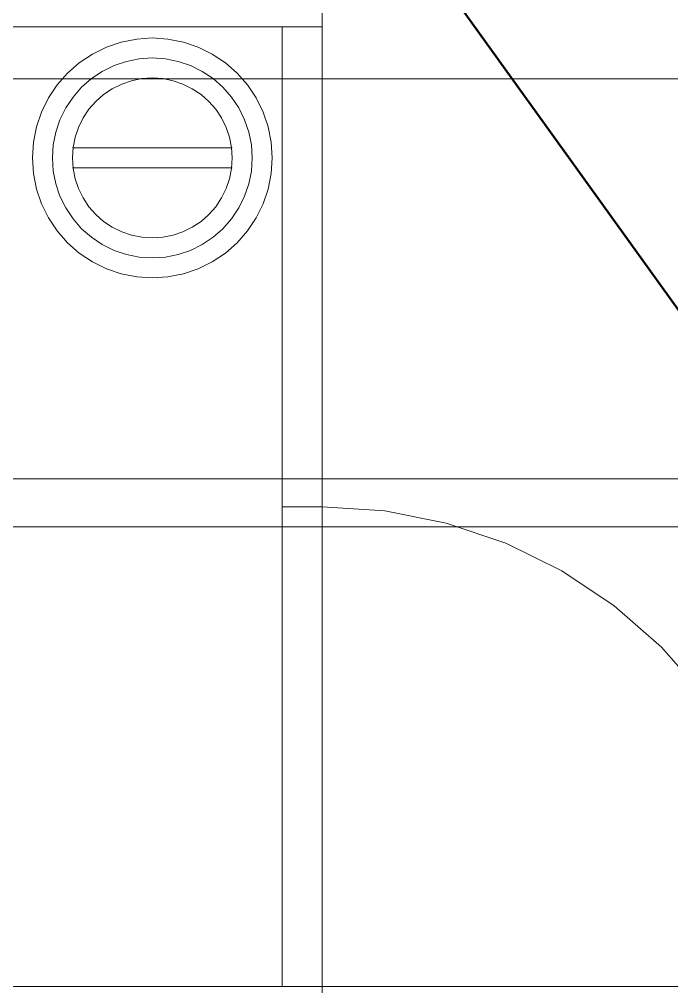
# Model space of a CAD drawing. Extents: x -1132 to 613, y -179 to 712.
# Drawn here: x -768.89 to -752.57, y 379.88 to 404.06 of the extents above; entities that cross this region are included whole.
import ezdxf
from ezdxf.lldxf.tags import DXFTag

# ---------------------------------------------------------------- set-up
doc = ezdxf.new("R2010")
doc.units = 0
doc.layers.get('0').update_dxf_attribs({"lineweight": 13})
doc.layers.add('A-DETL-____-OTLN', color=5, linetype='Continuous', lineweight=9, true_color=0x0000ff)
doc.layers.add('X_Geometrie', color=3, linetype='Continuous', lineweight=50, true_color=0x00ff00)
doc.layers.add('A-FLOR-____-OVHD', color=7, linetype='Strichpunkt - Fein', lineweight=9)
doc.layers.add('S-GRID-____-OTLN', color=7, linetype='Continuous', lineweight=5)
tags = doc.linetypes.add('_Rasterlinie_', pattern=[0.375, 0.2, -0.05, 0.075, -0.05]).pattern_tags.tags
tags[10:11] = [DXFTag(74, 4), DXFTag(75, 0), DXFTag(340, '0'), DXFTag(46, 1.0), DXFTag(50, 0.0), DXFTag(44, 0.0), DXFTag(45, 0.0)]
tags[8:9] = [DXFTag(74, 4), DXFTag(75, 0), DXFTag(340, '0'), DXFTag(46, 1.0), DXFTag(50, 0.0), DXFTag(44, 0.0), DXFTag(45, 0.0)]
tags[6:7] = [DXFTag(74, 4), DXFTag(75, 0), DXFTag(340, '0'), DXFTag(46, 1.0), DXFTag(50, 0.0), DXFTag(44, 0.0), DXFTag(45, 0.0)]
tags[4:5] = [DXFTag(74, 4), DXFTag(75, 0), DXFTag(340, '0'), DXFTag(46, 1.0), DXFTag(50, 0.0), DXFTag(44, 0.0), DXFTag(45, 0.0)]
tags = doc.linetypes.add('Strichliert - Fein', pattern=[0.15, 0.1, -0.05]).pattern_tags.tags
tags[6:7] = [DXFTag(74, 4), DXFTag(75, 0), DXFTag(340, '0'), DXFTag(46, 1.0), DXFTag(50, 0.0), DXFTag(44, 0.0), DXFTag(45, 0.0)]
tags[4:5] = [DXFTag(74, 4), DXFTag(75, 0), DXFTag(340, '0'), DXFTag(46, 1.0), DXFTag(50, 0.0), DXFTag(44, 0.0), DXFTag(45, 0.0)]
tags = doc.linetypes.add('Strichpunkt - Fein', pattern=[0.2, 0.1, -0.05, 0, -0.05]).pattern_tags.tags
tags[10:11] = [DXFTag(74, 4), DXFTag(75, 0), DXFTag(340, '0'), DXFTag(46, 1.0), DXFTag(50, 0.0), DXFTag(44, 0.0), DXFTag(45, 0.0)]
tags[8:9] = [DXFTag(74, 4), DXFTag(75, 0), DXFTag(340, '0'), DXFTag(46, 1.0), DXFTag(50, 0.0), DXFTag(44, 0.0), DXFTag(45, 0.0)]
tags[6:7] = [DXFTag(74, 4), DXFTag(75, 0), DXFTag(340, '0'), DXFTag(46, 1.0), DXFTag(50, 0.0), DXFTag(44, 0.0), DXFTag(45, 0.0)]
tags[4:5] = [DXFTag(74, 4), DXFTag(75, 0), DXFTag(340, '0'), DXFTag(46, 1.0), DXFTag(50, 0.0), DXFTag(44, 0.0), DXFTag(45, 0.0)]

# ---------------------------------------------------------------- blocks, each defined once
blk = doc.blocks.new('Referenz-A0UNPDE96I', base_point=(-1115.886, -117.372))
at = {"layer": 'A-DETL-____-OTLN', "color": 0, "linetype": 'Strichliert - Fein', "ltscale": 0.13}
for p, q in [((-761.315, 428.878), (-761.315, 403.878)), ((-761.315, 403.878), (-777.315, 403.878)), ((-762.315, 379.878), (-762.315, 403.878)), ((-762.315, 403.878), (-761.315, 403.878)), ((-761.315, 403.878), (-761.315, 378.878)), ((-766.338, 403.495), (-766.71, 403.368)), ((-765.953, 403.571), (-766.338, 403.495)), ((-765.562, 403.597), (-765.953, 403.571)), ((-765.17, 403.571), (-765.562, 403.597)), ((-764.785, 403.495), (-765.17, 403.571)), ((-764.413, 403.368), (-764.785, 403.495)), ((-767.062, 403.195), (-767.388, 402.977)), ((-766.71, 403.368), (-767.062, 403.195)), ((-764.062, 403.195), (-764.413, 403.368)), ((-763.735, 402.977), (-764.062, 403.195)), ((-767.388, 402.977), (-767.683, 402.718)), ((-766.209, 403.012), (-766.518, 402.906)), ((-765.888, 403.075), (-766.209, 403.012)), ((-765.562, 403.097), (-765.888, 403.075)), ((-765.235, 403.075), (-765.562, 403.097)), ((-764.914, 403.012), (-765.235, 403.075)), ((-764.605, 402.906), (-764.914, 403.012)), ((-763.44, 402.718), (-763.735, 402.977)), ((-767.683, 402.718), (-767.942, 402.423)), ((-766.812, 402.762), (-767.083, 402.58)), ((-766.518, 402.906), (-766.812, 402.762)), ((-764.312, 402.762), (-764.605, 402.906)), ((-764.04, 402.58), (-764.312, 402.762)), ((-763.181, 402.423), (-763.44, 402.718)), ((-767.083, 402.58), (-767.329, 402.365)), ((-766.327, 402.445), (-766.562, 402.329)), ((-766.079, 402.529), (-766.327, 402.445)), ((-765.823, 402.58), (-766.079, 402.529)), ((-765.562, 402.597), (-765.823, 402.58)), ((-765.3, 402.58), (-765.562, 402.597)), ((-765.044, 402.529), (-765.3, 402.58)), ((-764.796, 402.445), (-765.044, 402.529)), ((-764.562, 402.329), (-764.796, 402.445)), ((-763.794, 402.365), (-764.04, 402.58)), ((-767.942, 402.423), (-768.16, 402.097)), ((-767.329, 402.365), (-767.545, 402.119)), ((-766.562, 402.329), (-766.779, 402.183)), ((-764.344, 402.183), (-764.562, 402.329)), ((-763.578, 402.119), (-763.794, 402.365)), ((-762.963, 402.097), (-763.181, 402.423)), ((-768.16, 402.097), (-768.333, 401.745)), ((-767.545, 402.119), (-767.727, 401.847)), ((-766.976, 402.011), (-767.148, 401.814)), ((-766.779, 402.183), (-766.976, 402.011)), ((-764.147, 402.011), (-764.344, 402.183)), ((-763.975, 401.814), (-764.147, 402.011)), ((-763.396, 401.847), (-763.578, 402.119)), ((-762.79, 401.745), (-762.963, 402.097)), ((-768.333, 401.745), (-768.459, 401.373)), ((-767.727, 401.847), (-767.871, 401.554)), ((-767.148, 401.814), (-767.294, 401.597)), ((-763.829, 401.597), (-763.975, 401.814)), ((-763.252, 401.554), (-763.396, 401.847)), ((-762.664, 401.373), (-762.79, 401.745)), ((-767.871, 401.554), (-767.976, 401.244)), ((-767.294, 401.597), (-767.409, 401.362)), ((-763.714, 401.362), (-763.829, 401.597)), ((-763.147, 401.244), (-763.252, 401.554)), ((-768.459, 401.373), (-768.536, 400.988)), ((-767.976, 401.244), (-768.04, 400.923)), ((-767.409, 401.362), (-767.493, 401.114)), ((-763.63, 401.114), (-763.714, 401.362)), ((-763.083, 400.923), (-763.147, 401.244)), ((-762.587, 400.988), (-762.664, 401.373)), ((-767.493, 401.114), (-767.544, 400.858)), ((-763.579, 400.858), (-763.63, 401.114)), ((-768.536, 400.988), (-768.562, 400.597)), ((-768.04, 400.923), (-768.062, 400.597)), ((-767.544, 400.858), (-767.562, 400.597)), ((-767.562, 400.847), (-763.562, 400.847)), ((-763.562, 400.597), (-763.579, 400.858)), ((-763.062, 400.597), (-763.083, 400.923)), ((-762.562, 400.597), (-762.587, 400.988)), ((-768.562, 400.597), (-768.536, 400.205)), ((-768.062, 400.597), (-768.04, 400.27)), ((-767.562, 400.597), (-767.544, 400.336)), ((-763.579, 400.336), (-763.562, 400.597)), ((-763.083, 400.27), (-763.062, 400.597)), ((-762.587, 400.205), (-762.562, 400.597)), ((-768.04, 400.27), (-767.976, 399.95)), ((-767.562, 400.347), (-763.562, 400.347)), ((-767.544, 400.336), (-767.493, 400.079)), ((-763.63, 400.079), (-763.579, 400.336)), ((-763.147, 399.95), (-763.083, 400.27)), ((-768.536, 400.205), (-768.459, 399.82)), ((-767.493, 400.079), (-767.409, 399.831)), ((-763.714, 399.831), (-763.63, 400.079)), ((-762.664, 399.82), (-762.587, 400.205)), ((-768.459, 399.82), (-768.333, 399.449)), ((-767.976, 399.95), (-767.871, 399.64)), ((-767.409, 399.831), (-767.294, 399.597)), ((-763.829, 399.597), (-763.714, 399.831)), ((-763.252, 399.64), (-763.147, 399.95)), ((-762.79, 399.449), (-762.664, 399.82)), ((-767.871, 399.64), (-767.727, 399.347)), ((-767.294, 399.597), (-767.148, 399.379)), ((-763.975, 399.379), (-763.829, 399.597)), ((-763.396, 399.347), (-763.252, 399.64)), ((-768.333, 399.449), (-768.16, 399.097)), ((-767.727, 399.347), (-767.545, 399.075)), ((-767.148, 399.379), (-766.976, 399.183)), ((-764.147, 399.183), (-763.975, 399.379)), ((-763.578, 399.075), (-763.396, 399.347)), ((-762.963, 399.097), (-762.79, 399.449)), ((-768.16, 399.097), (-767.942, 398.771)), ((-767.545, 399.075), (-767.329, 398.829)), ((-766.976, 399.183), (-766.779, 399.01)), ((-764.344, 399.01), (-764.147, 399.183)), ((-763.794, 398.829), (-763.578, 399.075)), ((-763.181, 398.771), (-762.963, 399.097)), ((-767.329, 398.829), (-767.083, 398.613)), ((-766.779, 399.01), (-766.562, 398.865)), ((-766.562, 398.865), (-766.327, 398.749)), ((-764.796, 398.749), (-764.562, 398.865)), ((-764.562, 398.865), (-764.344, 399.01)), ((-764.04, 398.613), (-763.794, 398.829)), ((-767.942, 398.771), (-767.683, 398.475)), ((-767.083, 398.613), (-766.812, 398.432)), ((-766.327, 398.749), (-766.079, 398.665)), ((-766.079, 398.665), (-765.823, 398.614)), ((-765.823, 398.614), (-765.562, 398.597)), ((-765.562, 398.597), (-765.3, 398.614)), ((-765.3, 398.614), (-765.044, 398.665)), ((-765.044, 398.665), (-764.796, 398.749)), ((-764.312, 398.432), (-764.04, 398.613)), ((-763.44, 398.475), (-763.181, 398.771)), ((-767.683, 398.475), (-767.388, 398.217)), ((-766.812, 398.432), (-766.518, 398.287)), ((-764.605, 398.287), (-764.312, 398.432)), ((-763.735, 398.217), (-763.44, 398.475)), ((-767.388, 398.217), (-767.062, 397.999)), ((-766.518, 398.287), (-766.209, 398.182)), ((-766.209, 398.182), (-765.888, 398.118)), ((-765.888, 398.118), (-765.562, 398.097)), ((-765.562, 398.097), (-765.235, 398.118)), ((-765.235, 398.118), (-764.914, 398.182)), ((-764.914, 398.182), (-764.605, 398.287)), ((-764.062, 397.999), (-763.735, 398.217)), ((-767.062, 397.999), (-766.71, 397.825)), ((-764.413, 397.825), (-764.062, 397.999)), ((-766.71, 397.825), (-766.338, 397.699)), ((-766.338, 397.699), (-765.953, 397.622)), ((-765.953, 397.622), (-765.562, 397.597)), ((-765.562, 397.597), (-765.17, 397.622)), ((-765.17, 397.622), (-764.785, 397.699)), ((-764.785, 397.699), (-764.413, 397.825)), ((-761.315, 391.878), (-762.315, 391.878)), ((-759.748, 391.776), (-761.315, 391.878)), ((-758.209, 391.469), (-759.748, 391.776)), ((-756.722, 390.965), (-758.209, 391.469)), ((-755.315, 390.271), (-756.722, 390.965)), ((-754.01, 389.398), (-755.315, 390.271)), ((-752.829, 388.364), (-754.01, 389.398)), ((-751.794, 387.183), (-752.829, 388.364)), ((-777.315, 379.878), (-762.315, 379.878)), ((-762.315, 379.878), (-749.315, 379.878))]:
    blk.add_line(p, q, dxfattribs=at)
at = {"layer": 'A-FLOR-____-OVHD', "color": 0, "linetype": 'Strichpunkt - Fein', "ltscale": 0.13}
for p, q in [((-1074.115, 392.578), (-531.715, 392.578)), ((-777.315, 392.578), (-715.315, 392.578)), ((-776.315, 391.378), (-715.315, 391.378))]:
    blk.add_line(p, q, dxfattribs=at)
at = {"layer": 'S-GRID-____-OTLN', "color": 0, "linetype": '_Rasterlinie_', "ltscale": 0.13}
blk.add_line((-1107.612, 402.578), (119.376, 402.578), dxfattribs=at)
at = {"layer": 'X_Geometrie', "color": 0, "linetype": 'Continuous', "ltscale": 0.5}
blk.add_line((-778.277, 432.8), (-717.843, 348.694), dxfattribs=at)

msp = doc.modelspace()

# ---------------------------------------------------------------- block references
at = {"color": 9, "lineweight": 25, "ltscale": 0.25, "true_color": 0xc0c0c0}
msp.add_blockref('Referenz-A0UNPDE96I', (-1115.886, -117.372), dxfattribs=at)

doc.saveas('drawing.dxf')
